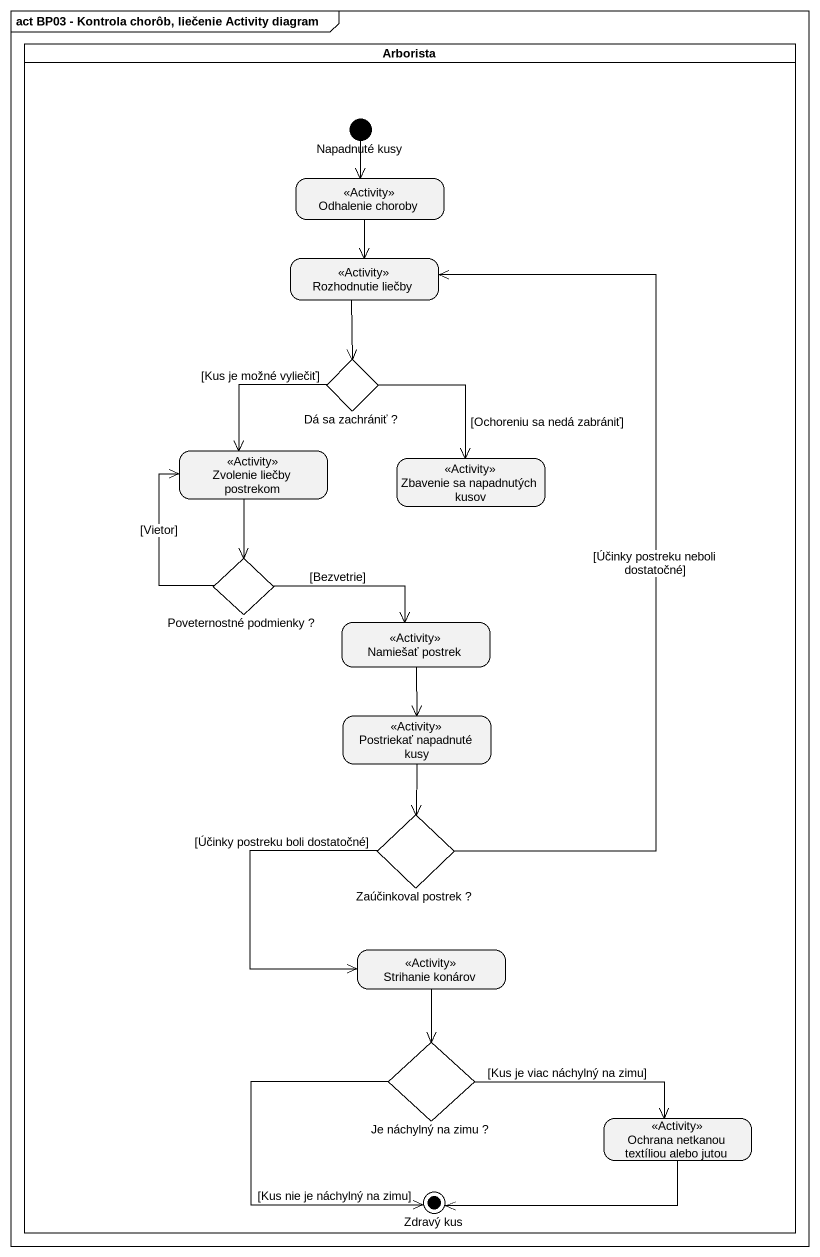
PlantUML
@startuml
mainframe act BP03 - Kontrola chorôb, liečenie Activity diagram
hide empty description
state Arborista <<partition>> {
  state "Napadnuté kusy" as Napadnuté_kusy <<start>>
  state "Odhalenie choroby" as Odhalenie_choroby <<Activity>>
  state "Rozhodnutie liečby" as Rozhodnutie_liečby <<Activity>>
  state "Dá sa zachrániť ?" as Dá_sa_zachrániť <<choice>>
  state "Zvolenie liečby postrekom" as Zvolenie_liečby_postrekom <<Activity>>
  state "Zbavenie sa napadnutých kusov" as Zbavenie_sa_napadnutých <<Activity>>
  state "Poveternostné podmienky ?" as Poveternostné_podmienky <<choice>>
  state "Namiešať postrek" as Namiešať_postrek <<Activity>>
  state "Postriekať napadnuté kusy" as Postriekať_napadnuté_kusy <<Activity>>
  state "Zaúčinkoval postrek ?" as Zaúčinkoval_postrek <<choice>>
  state "Strihanie konárov" as Strihanie_konárov <<Activity>>
  state "Je náchylný na zimu ?" as Je_náchylný_na_zimu <<choice>>
  state "Ochrana netkanou textíliou alebo jutou" as Ochrana_netkanou_textíliou <<Activity>>
  state "Zdravý kus" as Zdravý_kus <<end>>
}
Napadnuté_kusy --> Odhalenie_choroby
Odhalenie_choroby --> Rozhodnutie_liečby
Rozhodnutie_liečby --> Dá_sa_zachrániť
Dá_sa_zachrániť --> Zvolenie_liečby_postrekom : [Kus je možné vyliečiť]
Dá_sa_zachrániť --> Zbavenie_sa_napadnutých : [Ochoreniu sa nedá zabrániť]
Zvolenie_liečby_postrekom --> Poveternostné_podmienky
Poveternostné_podmienky -up-> Zvolenie_liečby_postrekom : [Vietor]
Poveternostné_podmienky -right-> Namiešať_postrek : [Bezvetrie]
Namiešať_postrek --> Postriekať_napadnuté_kusy
Postriekať_napadnuté_kusy --> Zaúčinkoval_postrek
Zaúčinkoval_postrek -up-> Rozhodnutie_liečby : [Účinky postreku neboli dostatočné]
Zaúčinkoval_postrek --> Strihanie_konárov : [Účinky postreku boli dostatočné]
Strihanie_konárov --> Je_náchylný_na_zimu
Je_náchylný_na_zimu -right-> Ochrana_netkanou_textíliou : [Kus je viac náchylný na zimu]
Je_náchylný_na_zimu --> Zdravý_kus : [Kus nie je náchylný na zimu]
Ochrana_netkanou_textíliou -left-> Zdravý_kus
@enduml
